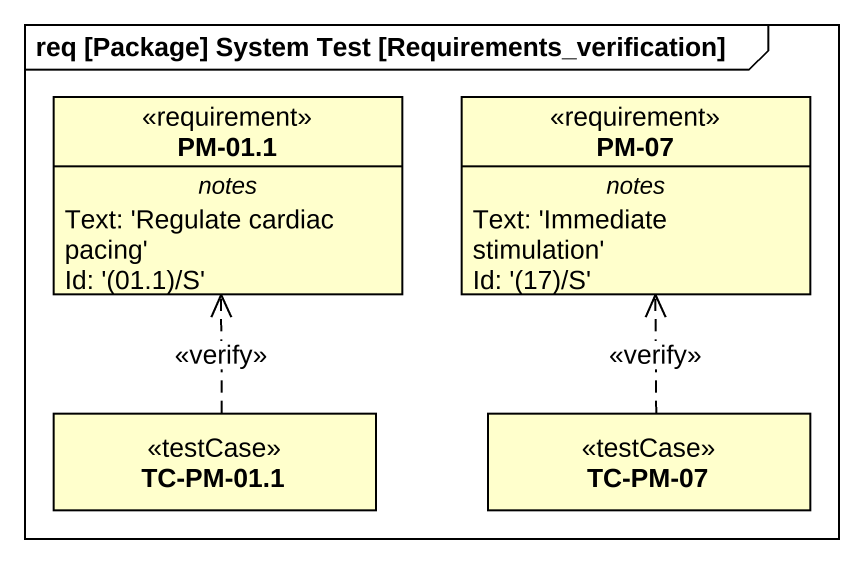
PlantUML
@startuml
mainframe req [Package] System Test [Requirements_verification]
hide circle
hide empty members
class "PM-01.1" as PM_01_1 <<requirement>> {
  -- notes --
  Text: 'Regulate cardiac pacing'
  {field} Id: '(01.1)/S'
}
class "PM-07" as PM_07 <<requirement>> {
  -- notes --
  Text: 'Immediate stimulation'
  {field} Id: '(17)/S'
}
class "TC-PM-01.1" as TC_PM_01_1 <<testCase>>
class "TC-PM-07" as TC_PM_07 <<testCase>>
TC_PM_01_1 .up.> PM_01_1 : <<verify>>
TC_PM_07 .up.> PM_07 : <<verify>>
@enduml
